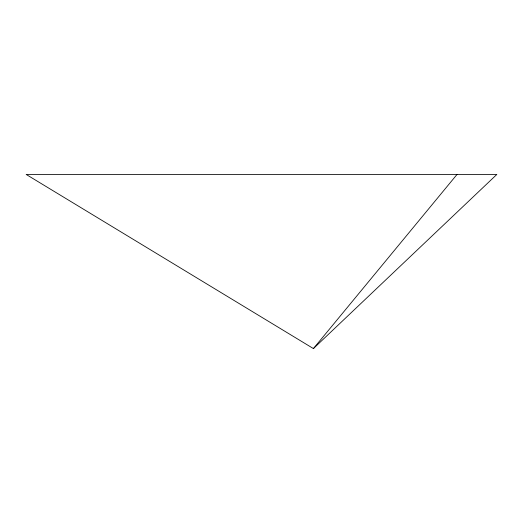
<?xml version="1.0" encoding="UTF-8"?>
<svg xmlns="http://www.w3.org/2000/svg" width="523" height="523" viewBox="0 0 523 523"><rect width="100%" height="100%" fill="white"/><g stroke="black" fill="none" stroke-linecap="round" stroke-linejoin="round"><path stroke-width="0.78" d="M313.414 348.573L496.85 174.427L26.15 174.427L313.414 348.573L457.043 174.427"/></g></svg>
